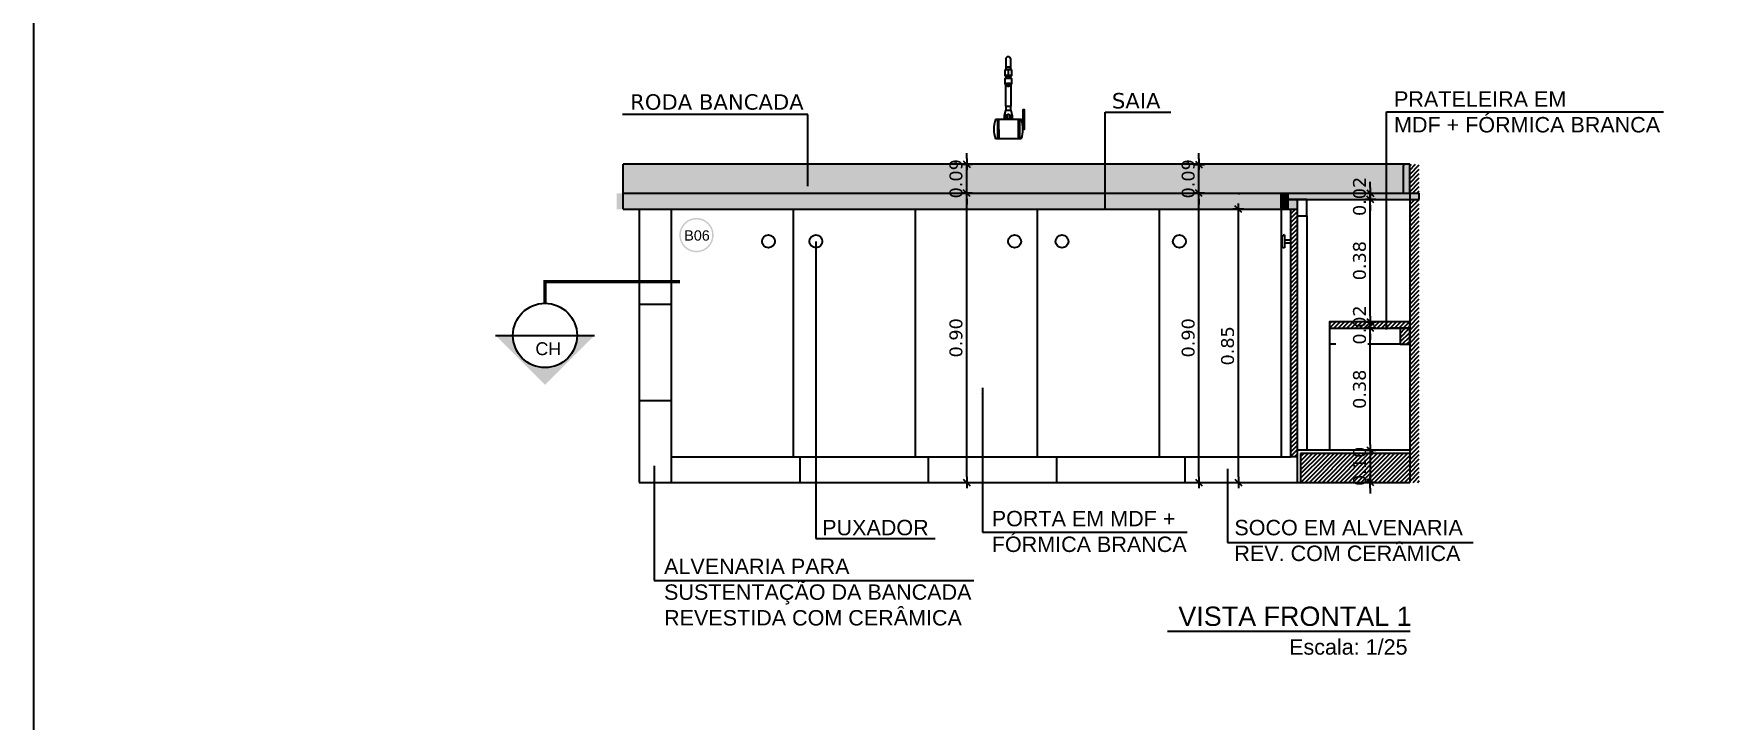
# Model space of a CAD drawing. Extents: x -36 to 357, y 137 to 237.
# Drawn here: x 5.25 to 10.5, y 147.25 to 149.38 of the extents above; entities that cross this region are included whole.
import ezdxf

# ---------------------------------------------------------------- set-up
doc = ezdxf.new("R2010")
doc.units = 0
doc.header["$LTSCALE"] = 0.01
doc.linetypes.add('DASHDOT', pattern=[25.4, 12.7, -6.35, 0, -6.35])
doc.linetypes.add('TRAÇO-2PTOS_P', pattern=[0.625, 0.25, -0.125, 0, -0.125, 0, -0.125])
doc.layers.get('0').update_dxf_attribs({"linetype": 'CONTINUOUS'})
doc.layers.get('DEFPOINTS').update_dxf_attribs({"linetype": 'CONTINUOUS'})
for name, color, linetype in [('01', 1, 'CONTINUOUS'), ('A-AREAS', 2, 'CONTINUOUS'), ('A-COTAS', 1, 'CONTINUOUS'), ('A-HACHURAPARED', 254, 'CONTINUOUS'), ('A-PISOS-IDEN', 9, 'CONTINUOUS'), ('A-SOLEIRA', 1, 'CONTINUOUS'), ('AR-CORTE', 1, 'CONTINUOUS'), ('ARQ-CTA-1_025', 1, 'CONTINUOUS'), ('ARQ-HTC', 9, 'CONTINUOUS'), ('ARQ-SMB-1_025', 1, 'CONTINUOUS'), ('ARQ-SMB-1_100', 1, 'CONTINUOUS'), ('ARQ-TXT-1_025', 2, 'CONTINUOUS'), ('ARQ_CORTE1', 3, 'CONTINUOUS')]:
    doc.layers.add(name, color=color, linetype=linetype)
doc.styles.add('A16-E50', font='arial.ttf', dxfattribs={"height": 0.08})
doc.styles.add('ESC-50-A20', font='arial.ttf', dxfattribs={"height": 0.1})
doc.styles.add('FNDE Texto Cota 0025', font='verdana.ttf', dxfattribs={"height": 0.04})
doc.dimstyles.new('FNDE 1-0025', dxfattribs={"dimscale": 5, "dimtxt": 0.04, "dimasz": 0.0035, "dimexe": 0.15, "dimexo": 0.15, "dimgap": 0.0025, "dimtad": 1, "dimzin": 1, "dimdsep": 46, "dimtxsty": 'FNDE Texto Cota 0025', "dimblk": 'tic', "dimcen": 0.015, "dimdle": 0.15, "dimse1": 1, "dimse2": 1, "dimclrd": 251, "dimclre": 251, "dimclrt": 256, "dimaunit": 1, "dimadec": 3, "dimazin": 0, "dimtfac": 1, "dimtix": 1, "dimtmove": 2, "dimatfit": 3, "dimfxl": 0.15, "dimtvp": 1, "dimtolj": 1, "dimtzin": 0, "dimarcsym": 0})
pattern_1 = [(217.5, (53.294204, -15.73474), (0.001600031, -0.048941324), [0, -0.038608, 0, -0.04318, 0, -0.041275]), (187.5, (53.294204, -15.73474), (-0.044952328, -0.07168251), [0, -0.020828, 0, -0.034798, 0, -0.013335]), (147.5, (53.325446, -15.73474), (-0.079099237, -0.000143718), [0, -0.0127, 0, -0.04572, 0, -0.05969]), (137.5, (53.325446, -15.73474), (-0.076355645, -0.022292932), [0, -0.00635, 0, -0.029972, 0, -0.03429])]
pattern_2 = [(45, (0.710278, -4.665045), (-0.0067351921, 0.0067351921), [])]

# ---------------------------------------------------------------- blocks, each defined once
blk = doc.blocks.new('tic')
at = {"color": 251}
for p, q in [((-1, 0), (1, 0)), ((0, -1), (0, 1))]:
    blk.add_line(p, q, dxfattribs=at)
blk.add_line((-0.6, -0.6), (0.6, 0.6))
blk = doc.blocks.new('*D16')
at = {"layer": 'ARQ-CTA-1_025', "color": 251, "lineweight": -2}
blk.add_line((9.4156, 148.1013), (9.4156, 148.4464), dxfattribs=at)
at = {"layer": 'DEFPOINTS', "color": 0}
for p in [(9.4156, 148.4639), (9.5383, 148.4639), (9.5383, 148.0838)]:
    blk.add_point(p, dxfattribs=at)
at = {"layer": 'ARQ-CTA-1_025', "color": 251, "lineweight": -2, "xscale": 0.0175, "yscale": 0.0175, "zscale": 0.0175}
for p, rotation in [((9.4156, 148.4639), 90), ((9.4156, 148.0838), 270)]:
    blk.add_blockref('tic', p, dxfattribs=dict(at, rotation=rotation))
at = {"layer": 'ARQ-CTA-1_025', "insert": (9.3822, 148.2738), "char_height": 0.04, "attachment_point": 5, "rotation": 90, "style": 'FNDE Texto Cota 0025'}
blk.add_mtext('\\A1;0.38', dxfattribs=at)
blk = doc.blocks.new('*D17')
at = {"layer": 'ARQ-CTA-1_025', "color": 251, "lineweight": -2}
for p, q in [((9.4156, 148.5014), (9.4156, 148.5189)), ((9.4156, 148.4639), (9.4156, 148.4839)), ((9.4156, 148.4464), (9.4156, 148.4289))]:
    blk.add_line(p, q, dxfattribs=at)
at = {"layer": 'DEFPOINTS', "color": 0}
for p in [(9.4156, 148.4839), (9.5383, 148.4839), (9.5383, 148.4639)]:
    blk.add_point(p, dxfattribs=at)
at = {"layer": 'ARQ-CTA-1_025', "color": 251, "lineweight": -2, "xscale": 0.0175, "yscale": 0.0175, "zscale": 0.0175}
for p, rotation in [((9.4156, 148.4839), 270), ((9.4156, 148.4639), 90)]:
    blk.add_blockref('tic', p, dxfattribs=dict(at, rotation=rotation))
at = {"layer": 'ARQ-CTA-1_025', "insert": (9.3822, 148.4739), "char_height": 0.04, "attachment_point": 5, "rotation": 90, "style": 'FNDE Texto Cota 0025'}
blk.add_mtext('\\A1;0.02', dxfattribs=at)
blk = doc.blocks.new('*D18')
at = {"layer": 'ARQ-CTA-1_025', "color": 251, "lineweight": -2}
blk.add_line((9.4156, 148.5014), (9.4156, 148.8466), dxfattribs=at)
at = {"layer": 'DEFPOINTS', "color": 0}
for p in [(9.4156, 148.8641), (9.5383, 148.8641), (9.5383, 148.4839)]:
    blk.add_point(p, dxfattribs=at)
at = {"layer": 'ARQ-CTA-1_025', "color": 251, "lineweight": -2, "xscale": 0.0175, "yscale": 0.0175, "zscale": 0.0175}
for p, rotation in [((9.4156, 148.8641), 90), ((9.4156, 148.4839), 270)]:
    blk.add_blockref('tic', p, dxfattribs=dict(at, rotation=rotation))
at = {"layer": 'ARQ-CTA-1_025', "insert": (9.3822, 148.674), "char_height": 0.04, "attachment_point": 5, "rotation": 90, "style": 'FNDE Texto Cota 0025'}
blk.add_mtext('\\A1;0.38', dxfattribs=at)
blk = doc.blocks.new('*D19')
at = {"layer": 'ARQ-CTA-1_025', "color": 251, "lineweight": -2}
for p, q in [((9.4156, 148.9016), (9.4156, 148.9191)), ((9.4156, 148.8641), (9.4156, 148.8841)), ((9.4156, 148.8466), (9.4156, 148.8291))]:
    blk.add_line(p, q, dxfattribs=at)
at = {"layer": 'DEFPOINTS', "color": 0}
for p in [(9.4156, 148.8841), (9.5383, 148.8841), (9.5383, 148.8641)]:
    blk.add_point(p, dxfattribs=at)
at = {"layer": 'ARQ-CTA-1_025', "color": 251, "lineweight": -2, "xscale": 0.0175, "yscale": 0.0175, "zscale": 0.0175}
for p, rotation in [((9.4156, 148.8841), 270), ((9.4156, 148.8641), 90)]:
    blk.add_blockref('tic', p, dxfattribs=dict(at, rotation=rotation))
at = {"layer": 'ARQ-CTA-1_025', "insert": (9.3822, 148.8741), "char_height": 0.04, "attachment_point": 5, "rotation": 90, "style": 'FNDE Texto Cota 0025'}
blk.add_mtext('\\A1;0.02', dxfattribs=at)
blk = doc.blocks.new('*D20')
at = {"layer": 'ARQ-CTA-1_025', "color": 251, "lineweight": -2}
for p, q in [((9.4156, 148.1013), (9.4156, 148.1188)), ((9.4156, 148.0838), (9.4156, 147.9838)), ((9.4156, 147.9663), (9.4156, 147.9488))]:
    blk.add_line(p, q, dxfattribs=at)
at = {"layer": 'DEFPOINTS', "color": 0}
for p in [(9.5383, 148.0838), (9.4156, 147.9838), (9.5383, 147.9838)]:
    blk.add_point(p, dxfattribs=at)
at = {"layer": 'ARQ-CTA-1_025', "color": 251, "lineweight": -2, "xscale": 0.0175, "yscale": 0.0175, "zscale": 0.0175}
for p, rotation in [((9.4156, 148.0838), 270), ((9.4156, 147.9838), 90)]:
    blk.add_blockref('tic', p, dxfattribs=dict(at, rotation=rotation))
at = {"layer": 'ARQ-CTA-1_025', "insert": (9.3823, 148.0338), "char_height": 0.04, "attachment_point": 5, "rotation": 90, "style": 'FNDE Texto Cota 0025'}
blk.add_mtext('\\A1;0.10', dxfattribs=at)
blk = doc.blocks.new('FNDE-Ind Corte-1_025')
blk.add_hatch(color=251).paths.add_polyline_path([(242.4601, -6.2526), (242.5139, -6.2526, -1), (242.7139, -6.2526), (242.7678, -6.2526), (242.6139, -6.0987)])
at = {"color": 251, "linetype": 'Continuous'}
blk.add_line((242.7678, -6.2526), (242.4601, -6.2526), dxfattribs=at)
blk.add_circle((242.6139, -6.2526), 0.1, dxfattribs=at)
blk = doc.blocks.new('*D266')
at = {"layer": 'ARQ-CTA-1_025', "color": 251, "lineweight": -2}
for p, q in [((8.8818, 148.9913), (8.8818, 149.0088)), ((8.8818, 148.8838), (8.8818, 148.9738)), ((8.8818, 148.8663), (8.8818, 148.8488))]:
    blk.add_line(p, q, dxfattribs=at)
at = {"layer": 'DEFPOINTS', "color": 0}
for p in [(8.8818, 148.9738), (9.2938, 148.9738), (9.2938, 148.8838)]:
    blk.add_point(p, dxfattribs=at)
at = {"layer": 'ARQ-CTA-1_025', "color": 251, "lineweight": -2, "xscale": 0.0175, "yscale": 0.0175, "zscale": 0.0175}
for p, rotation in [((8.8818, 148.9738), 270), ((8.8818, 148.8838), 90)]:
    blk.add_blockref('tic', p, dxfattribs=dict(at, rotation=rotation))
at = {"layer": 'ARQ-CTA-1_025', "insert": (8.8485, 148.9288), "char_height": 0.04, "attachment_point": 5, "rotation": 90, "style": 'FNDE Texto Cota 0025'}
blk.add_mtext('\\A1;0.09', dxfattribs=at)
blk = doc.blocks.new('*D267')
at = {"layer": 'ARQ-CTA-1_025', "color": 251, "lineweight": -2}
blk.add_line((9.0046, 148.0013), (9.0046, 148.8166), dxfattribs=at)
at = {"layer": 'DEFPOINTS', "color": 0}
for p in [(9.0046, 148.8341), (9.3463, 148.8341), (9.3908, 147.9838)]:
    blk.add_point(p, dxfattribs=at)
at = {"layer": 'ARQ-CTA-1_025', "color": 251, "lineweight": -2, "xscale": 0.0175, "yscale": 0.0175, "zscale": 0.0175}
for p, rotation in [((9.0046, 148.8341), 90), ((9.0046, 147.9838), 270)]:
    blk.add_blockref('tic', p, dxfattribs=dict(at, rotation=rotation))
at = {"layer": 'ARQ-CTA-1_025', "insert": (8.9712, 148.4089), "char_height": 0.04, "attachment_point": 5, "rotation": 90, "style": 'FNDE Texto Cota 0025'}
blk.add_mtext('\\A1;0.85', dxfattribs=at)
blk = doc.blocks.new('*D268')
at = {"layer": 'ARQ-CTA-1_025', "color": 251, "lineweight": -2}
blk.add_line((8.8818, 148.0013), (8.8818, 148.8663), dxfattribs=at)
at = {"layer": 'DEFPOINTS', "color": 0}
for p in [(8.8818, 148.8838), (9.0049, 148.8838), (9.0046, 147.9838)]:
    blk.add_point(p, dxfattribs=at)
at = {"layer": 'ARQ-CTA-1_025', "color": 251, "lineweight": -2, "xscale": 0.0175, "yscale": 0.0175, "zscale": 0.0175}
for p, rotation in [((8.8818, 148.8838), 90), ((8.8818, 147.9838), 270)]:
    blk.add_blockref('tic', p, dxfattribs=dict(at, rotation=rotation))
at = {"layer": 'ARQ-CTA-1_025', "insert": (8.8485, 148.4338), "char_height": 0.04, "attachment_point": 5, "rotation": 90, "style": 'FNDE Texto Cota 0025'}
blk.add_mtext('\\A1;0.90', dxfattribs=at)
blk = doc.blocks.new('*D271')
at = {"layer": 'ARQ-CTA-1_025', "color": 251, "lineweight": -2}
blk.add_line((8.1585, 148.0013), (8.1585, 148.8663), dxfattribs=at)
at = {"layer": 'DEFPOINTS', "color": 0}
for p in [(8.1585, 148.8838), (8.3019, 148.8838), (8.3015, 147.9838)]:
    blk.add_point(p, dxfattribs=at)
at = {"layer": 'ARQ-CTA-1_025', "color": 251, "lineweight": -2, "xscale": 0.0175, "yscale": 0.0175, "zscale": 0.0175}
for p, rotation in [((8.1585, 148.8838), 90), ((8.1585, 147.9838), 270)]:
    blk.add_blockref('tic', p, dxfattribs=dict(at, rotation=rotation))
at = {"layer": 'ARQ-CTA-1_025', "insert": (8.1252, 148.4338), "char_height": 0.04, "attachment_point": 5, "rotation": 90, "style": 'FNDE Texto Cota 0025'}
blk.add_mtext('\\A1;0.90', dxfattribs=at)
blk = doc.blocks.new('*D272')
at = {"layer": 'ARQ-CTA-1_025', "color": 251, "lineweight": -2}
for p, q in [((8.1585, 148.9916), (8.1585, 149.0091)), ((8.1585, 148.8838), (8.1585, 148.9741)), ((8.1585, 148.8663), (8.1585, 148.8488))]:
    blk.add_line(p, q, dxfattribs=at)
at = {"layer": 'DEFPOINTS', "color": 0}
for p in [(8.1585, 148.9741), (8.3015, 148.9741), (8.3019, 148.8838)]:
    blk.add_point(p, dxfattribs=at)
at = {"layer": 'ARQ-CTA-1_025', "color": 251, "lineweight": -2, "xscale": 0.0175, "yscale": 0.0175, "zscale": 0.0175}
for p, rotation in [((8.1585, 148.9741), 270), ((8.1585, 148.8838), 90)]:
    blk.add_blockref('tic', p, dxfattribs=dict(at, rotation=rotation))
at = {"layer": 'ARQ-CTA-1_025', "insert": (8.1252, 148.9289), "char_height": 0.04, "attachment_point": 5, "rotation": 90, "style": 'FNDE Texto Cota 0025'}
blk.add_mtext('\\A1;0.09', dxfattribs=at)

msp = doc.modelspace()

# ---------------------------------------------------------------- hatches: boundary and pattern name
at = {"ltscale": 10}
h = msp.add_hatch(dxfattribs=at)
h.set_pattern_fill('AR-SAND', color=252, scale=0.025, style=0)
h.set_pattern_definition([(37.5, (-4527.092, 182.615492), (-0.00157483395, 0.04817059423), [0, -0.038, 0, -0.0425, 0, -0.040625]), (7.5, (-4527.092, 182.61549), (0.0442444176, 0.0705536516), [0, -0.0205, 0, -0.03425, 0, -0.013125]), (327.5, (-4527.12275, 182.615492), (0.07785354654, 0.00014147634), [0, -0.0125, 0, -0.045, 0, -0.05875]), (317.5, (-4527.12275, 182.61549), (0.0751531651, 0.0219418891), [0, -0.00625, 0, -0.0295, 0, -0.03375])])
h.paths.add_polyline_path([(8.9585, 148.8841), (9.5183, 148.8841), (9.5183, 148.8741), (8.9585, 148.8741)])
at = {"layer": '01'}
h = msp.add_hatch(dxfattribs=at)
h.set_pattern_fill('ANSI31', color=251, scale=0.003)
h.set_pattern_definition(pattern_2)
h.paths.add_polyline_path([(9.5683, 148.9741), (9.5383, 148.9741), (9.5383, 148.8841), (9.5683, 148.8841)])
h = msp.add_hatch(dxfattribs=at)
h.set_pattern_fill('ANSI31', color=251, scale=0.003)
h.set_pattern_definition([(45, (29.921782, -27.511444), (-0.0067351921, 0.0067351921), [])])
h.paths.add_polyline_path([(9.1678, 148.8341), (9.1878, 148.8341), (9.1878, 148.0638), (9.1678, 148.0638)])
h = msp.add_hatch(dxfattribs=at)
h.set_pattern_fill('ANSI31', color=251, scale=0.003)
h.set_pattern_definition(pattern_2)
h.paths.add_polyline_path([(9.5683, 148.8641), (9.5383, 148.8641), (9.5383, 147.9838), (9.5683, 147.9838)])
h = msp.add_hatch(dxfattribs=at)
h.set_pattern_fill('ANSI31', color=251, scale=0.003)
h.set_pattern_definition([(45, (673.903718, -141.513236), (-0.00673519209, 0.00673519209), [])])
h.paths.add_polyline_path([(9.2883, 148.4839), (9.5383, 148.4839), (9.5383, 148.4639), (9.2883, 148.4639)])
h = msp.add_hatch(dxfattribs=at)
h.set_pattern_fill('ANSI31', color=251, scale=0.003)
h.set_pattern_definition([(45, (38.83651, 3.482718), (-0.0067351921, 0.0067351921), [])])
h.paths.add_polyline_path([(9.5083, 148.4639), (9.5383, 148.4639), (9.5383, 148.4139), (9.5083, 148.4139)])
h = msp.add_hatch(dxfattribs=at)
h.set_pattern_fill('ANSI31', color=251, scale=0.003)
h.set_pattern_definition(pattern_2)
h.paths.add_polyline_path([(9.5383, 147.9838), (9.5383, 148.0738), (9.1983, 148.0738), (9.1983, 147.9838)])
at = {"layer": 'A-HACHURAPARED'}
h = msp.add_hatch(dxfattribs=at)
h.set_pattern_fill('AR-SAND', color=252, scale=0.001, angle=180)
h.set_pattern_definition(pattern_1)
h.paths.add_polyline_path([(9.1383, 148.8791, -0.306748), (9.1415, 148.8838), (7.0683, 148.8838), (7.0683, 148.8341), (9.1433, 148.8341, -0.414214), (9.1383, 148.8391)])
h.paths.add_polyline_path([(9.0132, 148.8307), (9.0132, 148.8857), (8.9263, 148.8857), (8.9263, 148.8307)], flags=9)
h.paths.add_polyline_path([(9.0128, 148.9016), (9.0128, 148.9565), (8.9259, 148.9565), (8.9259, 148.9016)], flags=24)
h.paths.add_polyline_path([(9.4242, 148.8462), (9.4242, 148.9012), (9.3373, 148.9012), (9.3373, 148.8462)], flags=25)
h.paths.add_polyline_path([(7.0883, 148.9741), (7.0883, 148.8341), (9.1878, 148.8341), (9.1878, 148.8641), (9.5383, 148.8641), (9.5383, 148.9741)])
h = msp.add_hatch(dxfattribs=at)
h.set_pattern_fill('AR-SAND', color=252, scale=0.001, angle=180)
h.set_pattern_definition(pattern_1)
h.paths.add_polyline_path([(9.1383, 148.8791, -0.306748), (9.1415, 148.8838), (7.0683, 148.8838), (7.0683, 148.8341), (9.1433, 148.8341, -0.414214), (9.1383, 148.8391)])
at = {"layer": 'ARQ-HTC'}
for points in [[(9.5183, 148.9691, -0.414214), (9.5233, 148.9741), (9.5383, 148.9741), (9.5383, 148.8841), (9.5183, 148.8841)], [(9.1365, 148.8641, 0.036396), (9.1405, 148.8841), (9.5683, 148.8841), (9.5683, 148.8641)], [(9.1383, 148.8791, -0.414214), (9.1433, 148.8841), (9.1533, 148.8841), (9.1583, 148.8841), (9.1583, 148.8341), (9.1433, 148.8341, -0.414214), (9.1383, 148.8391)], [(9.1583, 148.8841), (9.2915, 148.8841, -0.011963), (9.2916, 148.8774, -0.023713), (9.291, 148.8641), (9.1583, 148.8641)]]:
    msp.add_hatch(color=256, dxfattribs=at).paths.add_polyline_path(points)
at = {"layer": 'ARQ-SMB-1_100'}
h = msp.add_hatch(color=252, dxfattribs=at)
edge = h.paths.add_edge_path()
edge.add_arc((7.3168, 148.7536), 0.0536, 0, 360)
edge = h.paths.add_edge_path(flags=17)
edge.add_arc((7.3168, 148.7536), 0.0489, 0, 360)

# ---------------------------------------------------------------- linework, layer by layer
at = {"color": 1}
for p, q in [((8.3287, 149.1131), (8.248, 149.1131)), ((8.254, 149.1131), (8.2541, 149.0531)), ((8.258, 149.1131), (8.2581, 149.0531)), ((8.3187, 149.1131), (8.3186, 149.0531)), ((8.3227, 149.1131), (8.3226, 149.0531)), ((8.3286, 149.0531), (8.2481, 149.0531))]:
    msp.add_line(p, q, dxfattribs=at)
at = {"color": 2}
msp.add_line((7.0883, 148.8341), (7.0883, 148.8838), dxfattribs=at)
msp.add_lwpolyline([(5.2524, 153.781), (13.6504, 153.781), (13.6504, 143.7971), (5.2524, 143.7971)], close=True)
at = {"color": 1}
msp.add_lwpolyline([(8.3336, 149.0832), (8.3386, 149.0832), (8.3386, 149.1432), (8.3336, 149.1432)], close=True, dxfattribs=at)
for centre, start, end in [((8.3355, 149.0832), 161.144, 198.9933), ((8.2411, 149.0832), 341.0067, 18.856)]:
    msp.add_arc(centre, 0.0925, start, end, dxfattribs=at)
at = {"layer": '01', "ltscale": 10}
for p, q in [((8.2803, 149.3011), (8.2803, 149.2764)), ((8.296, 149.2764), (8.296, 149.3011)), ((8.2776, 149.2676), (8.2776, 149.2504)), ((8.2803, 149.2764), (8.2803, 149.2694)), ((8.2803, 149.249), (8.2803, 149.2435)), ((8.284, 149.2476), (8.284, 149.2463)), ((8.2881, 149.2685), (8.2881, 149.2513)), ((8.2881, 149.2503), (8.2881, 149.2513)), ((8.2881, 149.2479), (8.2881, 149.25)), ((8.2923, 149.2463), (8.2923, 149.2476)), ((8.296, 149.2694), (8.296, 149.2764)), ((8.296, 149.2435), (8.296, 149.249)), ((8.2986, 149.2504), (8.2986, 149.2676)), ((8.2776, 149.2411), (8.2776, 149.2244)), ((8.2789, 149.2422), (8.2782, 149.2416)), ((8.2782, 149.2415), (8.2782, 149.2414)), ((8.284, 149.2464), (8.2789, 149.2425)), ((8.2789, 149.2424), (8.2789, 149.2422)), ((8.2803, 149.223), (8.2803, 149.2229)), ((8.2803, 149.1548), (8.2803, 149.2229)), ((8.2881, 149.2432), (8.2881, 149.2467)), ((8.2881, 149.2432), (8.2881, 149.243)), ((8.2881, 149.2423), (8.2881, 149.243)), ((8.2881, 149.2423), (8.2881, 149.242)), ((8.2881, 149.2243), (8.2881, 149.2253)), ((8.2973, 149.2425), (8.2922, 149.2464)), ((8.296, 149.2229), (8.296, 149.223)), ((8.296, 149.2229), (8.296, 149.1548)), ((8.2974, 149.2422), (8.2974, 149.2424)), ((8.298, 149.2416), (8.2974, 149.2422)), ((8.2981, 149.2414), (8.2981, 149.2415)), ((8.2986, 149.2244), (8.2986, 149.2411)), ((8.2803, 149.1548), (8.296, 149.1548)), ((8.2803, 149.1548), (8.2803, 149.141)), ((8.296, 149.141), (8.296, 149.1548)), ((8.2796, 149.141), (8.2753, 149.1261)), ((8.2753, 149.1261), (8.2753, 149.1144)), ((8.2761, 149.1144), (8.2753, 149.1144)), ((8.2761, 149.1276), (8.2761, 149.1144)), ((8.2799, 149.1144), (8.2761, 149.1144)), ((8.2772, 149.1144), (8.2772, 149.1135)), ((8.2993, 149.1135), (8.2772, 149.1135)), ((8.2779, 149.1135), (8.278, 149.1131)), ((8.2987, 149.1131), (8.278, 149.1131)), ((8.2967, 149.141), (8.2796, 149.141)), ((8.2799, 149.1275), (8.2799, 149.1144)), ((8.2846, 149.1144), (8.2799, 149.1144)), ((8.2846, 149.1273), (8.2846, 149.1144)), ((8.2921, 149.1144), (8.2846, 149.1144)), ((8.2921, 149.1271), (8.2921, 149.1144)), ((8.2968, 149.1144), (8.2921, 149.1144)), ((8.3012, 149.1253), (8.2967, 149.141)), ((8.2968, 149.1269), (8.2968, 149.1144)), ((8.3005, 149.1144), (8.2968, 149.1144)), ((8.2987, 149.1131), (8.2986, 149.1135)), ((8.2993, 149.1135), (8.2993, 149.1144)), ((8.3005, 149.1144), (8.3005, 149.1268)), ((8.3012, 149.1144), (8.3005, 149.1144)), ((8.3012, 149.1253), (8.3012, 149.1253)), ((8.3012, 149.1144), (8.3012, 149.1253)), ((7.0883, 148.8838), (7.0883, 148.9741)), ((9.5233, 148.9741), (7.0883, 148.9741))]:
    msp.add_line(p, q, dxfattribs=at)
at = {"layer": '01'}
for p, q in [((9.5383, 148.8941), (9.5383, 148.0738)), ((9.1583, 148.8341), (9.1678, 148.8341)), ((9.5383, 148.8641), (9.5383, 147.9838))]:
    msp.add_line(p, q, dxfattribs=at)
at = {"layer": '01', "color": 251}
for p, q in [((7.1383, 148.5388, -0.0402), (7.2383, 148.5388, -0.0402)), ((7.1383, 148.2388, -0.0402), (7.2383, 148.2388, -0.0402)), ((7.2383, 148.0638), (7.2383, 147.9838)), ((7.6383, 148.0638), (7.6383, 147.9838)), ((8.0383, 148.0638), (8.0383, 147.9838)), ((8.4383, 148.0638), (8.4383, 147.9838)), ((8.8383, 148.0638), (8.8383, 147.9838))]:
    msp.add_line(p, q, dxfattribs=at)
at = {"layer": '01', "linetype": 'TRAÇO-2PTOS_P', "ltscale": 10}
for p in [(9.2883, 148.4639), (9.5083, 148.4139)]:
    msp.add_line(p, (9.2883, 148.4139), dxfattribs=at)
at = {"layer": '01'}
msp.add_lwpolyline([(9.1878, 148.8641), (9.1878, 148.8141), (9.2178, 148.8141), (9.2178, 148.8641), (9.1583, 148.8641)], dxfattribs=at)
at = {"layer": '01', "ltscale": 10}
for points in [[(8.2881, 149.2685, 0), (8.2863, 149.2685, 0), (8.2845, 149.2685, 0), (8.2829, 149.2684, 0), (8.2814, 149.2683, 0), (8.2801, 149.2682, 0), (8.279, 149.2681, 0), (8.2783, 149.2679, 0), (8.2778, 149.2678, 0), (8.2776, 149.2676, 0)], [(8.2776, 149.2504, 0), (8.2777, 149.2505, 0), (8.2778, 149.2505, 0), (8.278, 149.2506, 0), (8.2782, 149.2507, 0), (8.2785, 149.2507, 0), (8.2789, 149.2508, 0), (8.2793, 149.2509, 0), (8.2797, 149.2509, 0), (8.2802, 149.251, 0), (8.2807, 149.251, 0), (8.2813, 149.2511, 0), (8.2818, 149.2511, 0), (8.2824, 149.2511, 0), (8.283, 149.2512, 0), (8.2835, 149.2512, 0), (8.2841, 149.2512, 0), (8.2846, 149.2512, 0), (8.2852, 149.2512, 0), (8.2858, 149.2513, 0), (8.2864, 149.2513, 0), (8.287, 149.2513, 0), (8.2876, 149.2513, 0), (8.2881, 149.2513, 0)], [(8.2776, 149.2504, 0), (8.2776, 149.2503, 0), (8.2777, 149.2501, 0), (8.2777, 149.25, 0), (8.2778, 149.2499, 0), (8.2778, 149.2498, 0), (8.2779, 149.2497, 0), (8.2781, 149.2495, 0), (8.2783, 149.2494, 0), (8.2784, 149.2494, 0), (8.2786, 149.2493, 0), (8.2788, 149.2492, 0), (8.2791, 149.2492, 0), (8.2794, 149.2491, 0), (8.2799, 149.2491, 0), (8.2803, 149.249, 0), (8.2808, 149.2489, 0), (8.2813, 149.2489, 0), (8.2813, 149.2489, 0)], [(8.2881, 149.2503, 0), (8.2876, 149.2503, 0), (8.2871, 149.2503, 0), (8.2866, 149.2503, 0), (8.286, 149.2503, 0), (8.2854, 149.2503, 0), (8.2849, 149.2503, 0), (8.2844, 149.2502, 0), (8.2839, 149.2502, 0), (8.2834, 149.2502, 0), (8.2829, 149.2502, 0), (8.2824, 149.2501, 0), (8.2819, 149.2501, 0), (8.2814, 149.2501, 0), (8.2809, 149.25, 0), (8.2805, 149.25, 0), (8.28, 149.2499, 0), (8.2797, 149.2499, 0), (8.2793, 149.2498, 0), (8.2791, 149.2497, 0), (8.2788, 149.2497, 0), (8.2787, 149.2496, 0), (8.2786, 149.2495, 0), (8.2785, 149.2495, 0), (8.2786, 149.2494, 0), (8.2787, 149.2493, 0), (8.2788, 149.2493, 0), (8.2791, 149.2492, 0), (8.2793, 149.2491, 0), (8.2797, 149.2491, 0), (8.28, 149.249, 0), (8.2805, 149.249, 0), (8.2809, 149.2489, 0), (8.2814, 149.2489, 0), (8.2819, 149.2488, 0), (8.2824, 149.2488, 0), (8.2826, 149.2488, 0)], [(8.2803, 149.2694, 0), (8.2803, 149.2694, 0), (8.2803, 149.2692, 0), (8.2802, 149.2691, 0), (8.2802, 149.2689, 0), (8.2801, 149.2688, 0), (8.2801, 149.2687, 0), (8.28, 149.2685, 0), (8.28, 149.2684, 0), (8.2799, 149.2683, 0), (8.2798, 149.2683, 0), (8.2797, 149.2682, 0), (8.2797, 149.2682, 0)], [(8.2803, 149.2764, 0), (8.2804, 149.2766, 0), (8.2807, 149.2767, 0), (8.2813, 149.2768, 0), (8.2821, 149.2769, 0), (8.2831, 149.277, 0), (8.2842, 149.277, 0), (8.2854, 149.2771, 0), (8.2868, 149.2771, 0), (8.2881, 149.2771, 0), (8.2895, 149.2771, 0), (8.2908, 149.2771, 0), (8.2921, 149.277, 0), (8.2932, 149.277, 0), (8.2942, 149.2769, 0), (8.2949, 149.2768, 0), (8.2955, 149.2767, 0), (8.2959, 149.2766, 0), (8.296, 149.2764, 0)], [(8.2803, 149.2694, 0), (8.2803, 149.2694, 0), (8.2803, 149.2695, 0), (8.2804, 149.2696, 0), (8.2806, 149.2696, 0), (8.2808, 149.2697, 0), (8.2811, 149.2697, 0), (8.2814, 149.2698, 0), (8.2817, 149.2698, 0), (8.2821, 149.2699, 0), (8.2826, 149.2699, 0), (8.2831, 149.2699, 0), (8.2836, 149.27, 0), (8.2842, 149.27, 0), (8.2848, 149.27, 0), (8.2854, 149.2701, 0), (8.286, 149.2701, 0), (8.2866, 149.2701, 0), (8.2873, 149.2701, 0), (8.288, 149.2701, 0), (8.2886, 149.2701, 0), (8.2893, 149.2701, 0), (8.2899, 149.2701, 0), (8.2906, 149.2701, 0), (8.2912, 149.27, 0), (8.2918, 149.27, 0), (8.2924, 149.27, 0), (8.2929, 149.27, 0), (8.2934, 149.2699, 0), (8.2939, 149.2699, 0), (8.2943, 149.2698, 0), (8.2947, 149.2698, 0), (8.295, 149.2697, 0), (8.2953, 149.2697, 0), (8.2956, 149.2696, 0), (8.2958, 149.2696, 0), (8.2959, 149.2695, 0), (8.296, 149.2695, 0), (8.296, 149.2694, 0)], [(8.2821, 149.2494, 0), (8.2822, 149.2495, 0), (8.2824, 149.2496, 0), (8.2828, 149.2497, 0), (8.2833, 149.2498, 0), (8.284, 149.2498, 0), (8.2848, 149.2499, 0), (8.2858, 149.2499, 0), (8.2867, 149.25, 0), (8.2878, 149.25, 0), (8.2881, 149.25, 0)], [(8.2881, 149.2479, 0), (8.2874, 149.2479, 0), (8.2867, 149.2479, 0), (8.2861, 149.2479, 0), (8.2855, 149.2478, 0), (8.285, 149.2478, 0), (8.2845, 149.2478, 0), (8.2842, 149.2477, 0), (8.2841, 149.2476, 0), (8.284, 149.2476, 0)], [(8.2986, 149.2676, 0), (8.2985, 149.2678, 0), (8.298, 149.2679, 0), (8.2972, 149.2681, 0), (8.2962, 149.2682, 0), (8.2949, 149.2683, 0), (8.2934, 149.2684, 0), (8.2917, 149.2685, 0), (8.2899, 149.2685, 0), (8.2881, 149.2685, 0)], [(8.2881, 149.2513, 0), (8.2887, 149.2513, 0), (8.2892, 149.2513, 0), (8.2898, 149.2513, 0), (8.2904, 149.2513, 0), (8.2911, 149.2512, 0), (8.2916, 149.2512, 0), (8.2922, 149.2512, 0), (8.2927, 149.2512, 0), (8.2933, 149.2512, 0), (8.2939, 149.2511, 0), (8.2944, 149.2511, 0), (8.295, 149.2511, 0), (8.2955, 149.251, 0), (8.296, 149.251, 0), (8.2965, 149.2509, 0), (8.297, 149.2509, 0), (8.2974, 149.2508, 0), (8.2977, 149.2507, 0), (8.2981, 149.2507, 0), (8.2983, 149.2506, 0), (8.2985, 149.2505, 0), (8.2986, 149.2505, 0), (8.2986, 149.2504, 0)], [(8.2936, 149.2488, 0), (8.2939, 149.2488, 0), (8.2944, 149.2488, 0), (8.2949, 149.2489, 0), (8.2953, 149.2489, 0), (8.2958, 149.249, 0), (8.2962, 149.249, 0), (8.2966, 149.2491, 0), (8.2969, 149.2491, 0), (8.2972, 149.2492, 0), (8.2974, 149.2493, 0), (8.2976, 149.2493, 0), (8.2977, 149.2494, 0), (8.2977, 149.2495, 0), (8.2977, 149.2495, 0), (8.2976, 149.2496, 0), (8.2974, 149.2497, 0), (8.2972, 149.2497, 0), (8.2969, 149.2498, 0), (8.2966, 149.2499, 0), (8.2962, 149.2499, 0), (8.2958, 149.25, 0), (8.2953, 149.25, 0), (8.2949, 149.2501, 0), (8.2944, 149.2501, 0), (8.2939, 149.2501, 0), (8.2934, 149.2502, 0), (8.2929, 149.2502, 0), (8.2923, 149.2502, 0), (8.2918, 149.2502, 0), (8.2913, 149.2503, 0), (8.2908, 149.2503, 0), (8.2901, 149.2503, 0), (8.2894, 149.2503, 0), (8.2888, 149.2503, 0), (8.2881, 149.2503, 0)], [(8.2881, 149.25, 0), (8.2892, 149.25, 0), (8.2902, 149.25, 0), (8.2911, 149.2499, 0), (8.292, 149.2499, 0), (8.2927, 149.2498, 0), (8.2933, 149.2497, 0), (8.2938, 149.2496, 0), (8.294, 149.2496, 0), (8.2941, 149.2495, 0), (8.2941, 149.2494, 0)], [(8.2923, 149.2476, 0), (8.2922, 149.2476, 0), (8.292, 149.2477, 0), (8.2917, 149.2478, 0), (8.2913, 149.2478, 0), (8.2908, 149.2478, 0), (8.2902, 149.2479, 0), (8.2895, 149.2479, 0), (8.2888, 149.2479, 0), (8.2881, 149.2479, 0)], [(8.2949, 149.2489, 0), (8.295, 149.2489, 0), (8.2955, 149.2489, 0), (8.296, 149.249, 0), (8.2964, 149.2491, 0), (8.2968, 149.2491, 0), (8.2972, 149.2492, 0), (8.2974, 149.2492, 0), (8.2977, 149.2493, 0), (8.2978, 149.2494, 0), (8.298, 149.2494, 0), (8.2981, 149.2495, 0), (8.2982, 149.2496, 0), (8.2983, 149.2496, 0), (8.2984, 149.2497, 0), (8.2984, 149.2498, 0), (8.2985, 149.2499, 0), (8.2986, 149.25, 0), (8.2986, 149.2501, 0), (8.2986, 149.2503, 0), (8.2986, 149.2504, 0)], [(8.2965, 149.2682, 0), (8.2965, 149.2682, 0), (8.2964, 149.2683, 0), (8.2963, 149.2684, 0), (8.2963, 149.2685, 0), (8.2962, 149.2686, 0), (8.2961, 149.2688, 0), (8.2961, 149.2689, 0), (8.296, 149.2691, 0), (8.296, 149.2692, 0), (8.296, 149.2694, 0), (8.296, 149.2694, 0)], [(8.2776, 149.2411, 0), (8.2778, 149.2412, 0), (8.2783, 149.2414, 0), (8.279, 149.2415, 0), (8.2801, 149.2417, 0), (8.2814, 149.2418, 0), (8.2829, 149.2419, 0), (8.2845, 149.2419, 0), (8.2863, 149.242, 0), (8.2881, 149.242, 0)], [(8.2881, 149.2253, 0), (8.2873, 149.2253, 0), (8.2865, 149.2253, 0), (8.2857, 149.2252, 0), (8.2849, 149.2252, 0), (8.2841, 149.2252, 0), (8.2834, 149.2252, 0), (8.2826, 149.2251, 0), (8.282, 149.2251, 0), (8.2813, 149.225, 0), (8.2807, 149.225, 0), (8.2802, 149.2249, 0), (8.2796, 149.2249, 0), (8.2792, 149.2248, 0), (8.2788, 149.2248, 0), (8.2784, 149.2247, 0), (8.2782, 149.2246, 0), (8.2779, 149.2246, 0), (8.2778, 149.2245, 0), (8.2777, 149.2244, 0), (8.2776, 149.2244, 0)], [(8.2776, 149.2244, 0), (8.2776, 149.2242, 0), (8.2777, 149.2241, 0), (8.2777, 149.224, 0), (8.2778, 149.2239, 0), (8.2778, 149.2238, 0), (8.2779, 149.2237, 0), (8.2781, 149.2235, 0), (8.2783, 149.2234, 0), (8.2784, 149.2233, 0), (8.2786, 149.2233, 0), (8.2788, 149.2232, 0), (8.2791, 149.2232, 0), (8.2794, 149.2231, 0), (8.2799, 149.223, 0), (8.2803, 149.223, 0), (8.2808, 149.2229, 0), (8.2813, 149.2229, 0), (8.2813, 149.2229, 0)], [(8.2881, 149.2423, 0), (8.2864, 149.2423, 0), (8.2847, 149.2423, 0), (8.2832, 149.2422, 0), (8.2817, 149.2421, 0), (8.2805, 149.242, 0), (8.2795, 149.2419, 0), (8.2788, 149.2418, 0), (8.2783, 149.2416, 0), (8.2782, 149.2416, 0)], [(8.2782, 149.2415, 0), (8.2782, 149.2416, 0)], [(8.2881, 149.2243, 0), (8.2876, 149.2243, 0), (8.2871, 149.2243, 0), (8.2866, 149.2243, 0), (8.286, 149.2243, 0), (8.2854, 149.2242, 0), (8.2849, 149.2242, 0), (8.2844, 149.2242, 0), (8.2839, 149.2242, 0), (8.2834, 149.2242, 0), (8.2829, 149.2241, 0), (8.2824, 149.2241, 0), (8.2819, 149.2241, 0), (8.2814, 149.224, 0), (8.2809, 149.224, 0), (8.2805, 149.224, 0), (8.28, 149.2239, 0), (8.2797, 149.2238, 0), (8.2793, 149.2238, 0), (8.2791, 149.2237, 0), (8.2788, 149.2237, 0), (8.2787, 149.2236, 0), (8.2786, 149.2235, 0), (8.2785, 149.2235, 0), (8.2786, 149.2234, 0), (8.2787, 149.2233, 0), (8.2788, 149.2233, 0), (8.2791, 149.2232, 0), (8.2793, 149.2231, 0), (8.2797, 149.2231, 0), (8.28, 149.223, 0), (8.2805, 149.223, 0), (8.2809, 149.2229, 0), (8.2814, 149.2229, 0), (8.2819, 149.2228, 0), (8.2824, 149.2228, 0), (8.2829, 149.2228, 0), (8.2834, 149.2227, 0), (8.2839, 149.2227, 0), (8.2844, 149.2227, 0), (8.2849, 149.2227, 0), (8.2854, 149.2227, 0), (8.2861, 149.2226, 0), (8.2869, 149.2226, 0), (8.2875, 149.2226, 0), (8.2881, 149.2226, 0)], [(8.2881, 149.2432, 0), (8.2865, 149.2432, 0), (8.285, 149.2432, 0), (8.2835, 149.2431, 0), (8.2822, 149.243, 0), (8.281, 149.2429, 0), (8.2801, 149.2428, 0), (8.2794, 149.2427, 0), (8.279, 149.2426, 0), (8.2789, 149.2425, 0)], [(8.2789, 149.2422, 0), (8.2792, 149.2424, 0), (8.2797, 149.2425, 0), (8.2805, 149.2426, 0), (8.2816, 149.2427, 0), (8.2828, 149.2428, 0), (8.2842, 149.2429, 0), (8.2857, 149.2429, 0), (8.2873, 149.243, 0), (8.2881, 149.243, 0)], [(8.2789, 149.2425, 0), (8.2789, 149.2424, 0)], [(8.2803, 149.2229, 0), (8.2804, 149.2219, 0), (8.2807, 149.2209, 0), (8.2813, 149.22, 0), (8.2821, 149.2191, 0), (8.2831, 149.2184, 0), (8.2842, 149.2178, 0), (8.2854, 149.2174, 0), (8.2868, 149.2171, 0), (8.2881, 149.217, 0), (8.2895, 149.2171, 0), (8.2908, 149.2174, 0), (8.2921, 149.2178, 0), (8.2932, 149.2184, 0), (8.2942, 149.2191, 0), (8.2949, 149.22, 0), (8.2955, 149.2209, 0), (8.2959, 149.2219, 0), (8.296, 149.2229, 0)], [(8.2813, 149.2229, 0), (8.2818, 149.2228, 0), (8.2824, 149.2228, 0), (8.2829, 149.2228, 0), (8.2835, 149.2227, 0), (8.2839, 149.2227, 0), (8.2844, 149.2227, 0), (8.2849, 149.2227, 0), (8.2855, 149.2227, 0), (8.2861, 149.2227, 0), (8.2868, 149.2226, 0), (8.2874, 149.2226, 0), (8.2881, 149.2226, 0)], [(8.284, 149.2464, 0), (8.2842, 149.2464, 0), (8.2844, 149.2465, 0), (8.2848, 149.2465, 0), (8.2853, 149.2466, 0), (8.2858, 149.2466, 0), (8.2865, 149.2466, 0), (8.2872, 149.2467, 0), (8.2879, 149.2467, 0), (8.2881, 149.2467, 0)], [(8.2881, 149.2467, 0), (8.2888, 149.2467, 0), (8.2895, 149.2466, 0), (8.2902, 149.2466, 0), (8.2908, 149.2466, 0), (8.2913, 149.2465, 0), (8.2917, 149.2465, 0), (8.292, 149.2464, 0), (8.2922, 149.2464, 0), (8.2922, 149.2464, 0)], [(8.2973, 149.2425, 0), (8.297, 149.2427, 0), (8.2964, 149.2428, 0), (8.2956, 149.2429, 0), (8.2945, 149.243, 0), (8.2932, 149.2431, 0), (8.2918, 149.2432, 0), (8.2903, 149.2432, 0), (8.2887, 149.2432, 0), (8.2881, 149.2432, 0)], [(8.2881, 149.243, 0), (8.2897, 149.2429, 0), (8.2913, 149.2429, 0), (8.2928, 149.2428, 0), (8.2941, 149.2428, 0), (8.2952, 149.2427, 0), (8.2962, 149.2426, 0), (8.2968, 149.2424, 0), (8.2973, 149.2423, 0), (8.2974, 149.2422, 0)], [(8.298, 149.2416, 0), (8.2977, 149.2417, 0), (8.2971, 149.2418, 0), (8.2963, 149.242, 0), (8.2952, 149.2421, 0), (8.2938, 149.2422, 0), (8.2923, 149.2423, 0), (8.2907, 149.2423, 0), (8.289, 149.2423, 0), (8.2881, 149.2423, 0)], [(8.2881, 149.242, 0), (8.2899, 149.242, 0), (8.2917, 149.2419, 0), (8.2934, 149.2419, 0), (8.2949, 149.2418, 0), (8.2962, 149.2417, 0), (8.2972, 149.2415, 0), (8.298, 149.2414, 0), (8.2985, 149.2412, 0), (8.2986, 149.2411, 0)], [(8.2986, 149.2244, 0), (8.2986, 149.2244, 0), (8.2985, 149.2245, 0), (8.2983, 149.2246, 0), (8.2981, 149.2246, 0), (8.2978, 149.2247, 0), (8.2975, 149.2248, 0), (8.2971, 149.2248, 0), (8.2966, 149.2249, 0), (8.2961, 149.2249, 0), (8.2955, 149.225, 0), (8.2949, 149.225, 0), (8.2943, 149.2251, 0), (8.2936, 149.2251, 0), (8.2929, 149.2252, 0), (8.2921, 149.2252, 0), (8.2914, 149.2252, 0), (8.2906, 149.2252, 0), (8.2898, 149.2253, 0), (8.289, 149.2253, 0), (8.2881, 149.2253, 0)], [(8.2881, 149.2226, 0), (8.2886, 149.2226, 0), (8.2891, 149.2226, 0), (8.2897, 149.2226, 0), (8.2903, 149.2227, 0), (8.2908, 149.2227, 0), (8.2913, 149.2227, 0), (8.2918, 149.2227, 0), (8.2923, 149.2227, 0), (8.2929, 149.2227, 0), (8.2934, 149.2228, 0), (8.2939, 149.2228, 0), (8.2944, 149.2228, 0), (8.2949, 149.2229, 0), (8.2953, 149.2229, 0), (8.2958, 149.223, 0), (8.2962, 149.223, 0), (8.2966, 149.2231, 0), (8.2969, 149.2231, 0), (8.2972, 149.2232, 0), (8.2974, 149.2233, 0), (8.2976, 149.2233, 0), (8.2977, 149.2234, 0), (8.2977, 149.2235, 0), (8.2977, 149.2235, 0), (8.2976, 149.2236, 0), (8.2974, 149.2237, 0), (8.2972, 149.2237, 0), (8.2969, 149.2238, 0), (8.2966, 149.2238, 0), (8.2962, 149.2239, 0), (8.2958, 149.224, 0), (8.2953, 149.224, 0), (8.2949, 149.224, 0), (8.2944, 149.2241, 0), (8.2939, 149.2241, 0), (8.2934, 149.2241, 0), (8.2929, 149.2242, 0), (8.2923, 149.2242, 0), (8.2918, 149.2242, 0), (8.2913, 149.2242, 0), (8.2908, 149.2242, 0), (8.2901, 149.2243, 0), (8.2894, 149.2243, 0), (8.2888, 149.2243, 0), (8.2881, 149.2243, 0)], [(8.2881, 149.2226, 0), (8.2888, 149.2226, 0), (8.2895, 149.2226, 0), (8.2901, 149.2227, 0), (8.2908, 149.2227, 0), (8.2913, 149.2227, 0), (8.2919, 149.2227, 0), (8.2924, 149.2227, 0), (8.2928, 149.2227, 0), (8.2934, 149.2228, 0), (8.2939, 149.2228, 0), (8.2944, 149.2228, 0), (8.2949, 149.2229, 0)], [(8.2881, 149.2226, 0), (8.2881, 149.2226, 0)], [(8.2949, 149.2229, 0), (8.295, 149.2229, 0), (8.2955, 149.2229, 0), (8.296, 149.223, 0), (8.2964, 149.223, 0), (8.2968, 149.2231, 0), (8.2972, 149.2232, 0), (8.2974, 149.2232, 0), (8.2977, 149.2233, 0), (8.2978, 149.2234, 0), (8.298, 149.2234, 0), (8.2981, 149.2235, 0), (8.2982, 149.2235, 0), (8.2983, 149.2236, 0), (8.2984, 149.2237, 0), (8.2984, 149.2238, 0), (8.2985, 149.2239, 0), (8.2986, 149.224, 0), (8.2986, 149.2241, 0), (8.2986, 149.2242, 0), (8.2986, 149.2244, 0)], [(8.2973, 149.2425, 0), (8.2974, 149.2424, 0)], [(8.298, 149.2416, 0), (8.2981, 149.2415, 0)], [(8.2761, 149.1276, 0), (8.276, 149.1274, 0), (8.2759, 149.1272, 0), (8.2758, 149.127, 0), (8.2757, 149.1268, 0), (8.2756, 149.1266, 0), (8.2755, 149.1265, 0), (8.2755, 149.1264, 0), (8.2754, 149.1264, 0), (8.2754, 149.1263, 0), (8.2754, 149.1262, 0), (8.2754, 149.1262, 0), (8.2753, 149.1262, 0), (8.2753, 149.1261, 0), (8.2753, 149.1261, 0), (8.2753, 149.1261, 0)], [(8.2799, 149.1275, 0), (8.2797, 149.1279, 0), (8.2795, 149.1283, 0), (8.2793, 149.1287, 0), (8.2791, 149.1289, 0), (8.279, 149.129, 0), (8.2788, 149.1292, 0), (8.2786, 149.1293, 0), (8.2785, 149.1295, 0), (8.2783, 149.1295, 0), (8.2782, 149.1296, 0), (8.278, 149.1296, 0), (8.2779, 149.1296, 0), (8.2777, 149.1296, 0), (8.2776, 149.1295, 0), (8.2774, 149.1294, 0), (8.2773, 149.1293, 0), (8.2771, 149.1292, 0), (8.2769, 149.1289, 0), (8.2767, 149.1287, 0), (8.2765, 149.1284, 0), (8.2763, 149.128, 0), (8.2761, 149.1276, 0)], [(8.2846, 149.1273, 0), (8.2843, 149.127, 0), (8.284, 149.1268, 0), (8.2837, 149.1265, 0), (8.2835, 149.1264, 0), (8.2833, 149.1263, 0), (8.283, 149.1262, 0), (8.2828, 149.1261, 0), (8.2826, 149.126, 0), (8.2824, 149.126, 0), (8.2822, 149.1259, 0), (8.282, 149.1259, 0), (8.2819, 149.1259, 0), (8.2817, 149.1259, 0), (8.2815, 149.126, 0), (8.2814, 149.126, 0), (8.2812, 149.1261, 0), (8.281, 149.1262, 0), (8.2808, 149.1263, 0), (8.2806, 149.1265, 0), (8.2805, 149.1266, 0), (8.2803, 149.1269, 0), (8.2801, 149.1272, 0), (8.2799, 149.1275, 0)], [(8.2921, 149.1271, 0), (8.2917, 149.1275, 0), (8.2913, 149.1279, 0), (8.2908, 149.1282, 0), (8.2906, 149.1284, 0), (8.2902, 149.1286, 0), (8.2899, 149.1288, 0), (8.2896, 149.1289, 0), (8.2893, 149.1291, 0), (8.289, 149.1291, 0), (8.2887, 149.1292, 0), (8.2884, 149.1292, 0), (8.2881, 149.1292, 0), (8.2878, 149.1292, 0), (8.2875, 149.1291, 0), (8.2872, 149.129, 0), (8.2869, 149.1289, 0), (8.2865, 149.1288, 0), (8.2861, 149.1286, 0), (8.2858, 149.1283, 0), (8.2854, 149.128, 0), (8.285, 149.1277, 0), (8.2846, 149.1273, 0)], [(8.2968, 149.1269, 0), (8.2966, 149.1266, 0), (8.2965, 149.1263, 0), (8.2963, 149.1261, 0), (8.2961, 149.1259, 0), (8.296, 149.1258, 0), (8.2958, 149.1257, 0), (8.2956, 149.1256, 0), (8.2955, 149.1256, 0), (8.2953, 149.1255, 0), (8.2951, 149.1255, 0), (8.295, 149.1255, 0), (8.2948, 149.1255, 0), (8.2946, 149.1255, 0), (8.2944, 149.1255, 0), (8.2943, 149.1256, 0), (8.2941, 149.1256, 0), (8.2938, 149.1257, 0), (8.2936, 149.1259, 0), (8.2934, 149.126, 0), (8.2931, 149.1261, 0), (8.2928, 149.1264, 0), (8.2925, 149.1267, 0), (8.2921, 149.1271, 0)], [(8.3005, 149.1268, 0), (8.3003, 149.1272, 0), (8.3001, 149.1276, 0), (8.2999, 149.1279, 0), (8.2997, 149.1281, 0), (8.2996, 149.1283, 0), (8.2994, 149.1285, 0), (8.2992, 149.1286, 0), (8.2991, 149.1287, 0), (8.2989, 149.1288, 0), (8.2988, 149.1288, 0), (8.2986, 149.1288, 0), (8.2985, 149.1288, 0), (8.2983, 149.1288, 0), (8.2982, 149.1287, 0), (8.2981, 149.1286, 0), (8.2979, 149.1285, 0), (8.2977, 149.1283, 0), (8.2975, 149.1281, 0), (8.2973, 149.1279, 0), (8.2972, 149.1276, 0), (8.297, 149.1272, 0), (8.2968, 149.1269, 0)], [(8.3012, 149.1253, 0), (8.3012, 149.1253, 0), (8.3012, 149.1253, 0), (8.3012, 149.1253, 0), (8.3012, 149.1253, 0), (8.3011, 149.1254, 0), (8.3011, 149.1254, 0), (8.3011, 149.1255, 0), (8.301, 149.1256, 0), (8.301, 149.1257, 0), (8.3009, 149.1258, 0), (8.3008, 149.126, 0), (8.3008, 149.1262, 0), (8.3007, 149.1264, 0), (8.3006, 149.1266, 0), (8.3005, 149.1268, 0)]]:
    msp.add_polyline3d(points, dxfattribs=at)
for centre, radius, start, end in [((8.2881, 149.3011), 0.00786, 0, 180), ((8.2858, 149.3025), 0.0537, 265.2677, 266.6647), ((8.2882, 149.2535), 0.00724, 213.8014, 234.7883), ((8.2881, 149.2535), 0.00724, 305.2117, 326.1986), ((8.2905, 149.3025), 0.0537, 273.3353, 274.732)]:
    msp.add_arc(centre, radius, start, end, dxfattribs=at)
at = {"layer": 'A-AREAS'}
msp.add_line((9.1678, 148.8341), (9.1878, 148.8341), dxfattribs=at)
for points in [[(9.1878, 148.0638), (9.1678, 148.0638), (9.1678, 148.8341), (9.1878, 148.8341)], [(9.2883, 148.4639), (9.5383, 148.4639), (9.5383, 148.4839), (9.2883, 148.4839)]]:
    msp.add_lwpolyline(points, close=True, dxfattribs=at)
msp.add_lwpolyline([(9.5083, 148.4639), (9.5083, 148.4139), (9.5383, 148.4139), (9.5383, 148.4639), (9.4788, 148.4639)], dxfattribs=at)
at = {"layer": 'A-COTAS', "ltscale": 30}
msp.add_line((7.6183, 148.8341), (7.6183, 148.0638), dxfattribs=at)
at = {"layer": 'A-COTAS', "ltscale": 0.5}
msp.add_line((7.9983, 148.8341), (7.9983, 148.0638), dxfattribs=at)
at = {"layer": 'A-COTAS'}
for p, q in [((8.3783, 148.8341), (8.3783, 148.0638)), ((8.3783, 148.8341), (8.3783, 148.0638)), ((8.7583, 148.8341), (8.7583, 148.0638)), ((9.1383, 148.8341), (9.1383, 148.0638)), ((9.2178, 148.8141), (9.2178, 148.0838)), ((9.1399, 148.7462), (9.1399, 148.722)), ((9.1479, 148.7542), (9.1479, 148.714)), ((9.1479, 148.7391), (9.1678, 148.7391)), ((9.1479, 148.7291), (9.1678, 148.7291)), ((9.2883, 148.4639), (9.2883, 148.0838))]:
    msp.add_line(p, q, dxfattribs=at)
for centre in [(7.5411, 148.7341), (7.5411, 148.7341), (7.6887, 148.7341), (7.6887, 148.7341), (8.3077, 148.7341), (8.3077, 148.7341), (8.4553, 148.7341), (8.8211, 148.7341)]:
    msp.add_circle(centre, 0.0201, dxfattribs=at)
for centre, start, end in [((9.1479, 148.7462), 90, 180), ((9.1479, 148.722), 180, 270)]:
    msp.add_arc(centre, 0.008, start, end, dxfattribs=at)
at = {"layer": 'A-PISOS-IDEN', "color": 1}
for p, q in [((9.5383, 148.0838), (9.1878, 148.0838)), ((9.1878, 148.0638), (9.1878, 147.9838))]:
    msp.add_line(p, q, dxfattribs=at)
at = {"layer": 'A-SOLEIRA'}
msp.add_line((8.7836, 147.5203), (9.5393, 147.5203), dxfattribs=at)
at = {"layer": 'AR-CORTE', "color": 2}
for p, q in [((7.0883, 148.8838), (9.1415, 148.8838)), ((7.0883, 148.8341), (9.1583, 148.8341)), ((7.1383, 148.8341), (7.1383, 147.9838)), ((7.2383, 148.8341), (7.2383, 148.0638)), ((7.2383, 148.0638), (9.1678, 148.0638)), ((9.1878, 148.0838), (9.1878, 147.9838)), ((7.1383, 147.9838), (9.1978, 147.9838))]:
    msp.add_line(p, q, dxfattribs=at)
at = {"layer": 'ARQ-SMB-1_025', "color": 251, "linetype": 'DASHDOT', "ltscale": 0.15}
msp.add_lwpolyline([(6.845, 148.5412, 0.01, 0.01, 0), (6.845, 148.6089, 0.01, 0.01, 0), (7.2653, 148.6089, 0, 0, 0)], format="xyseb", dxfattribs=at)
at = {"layer": 'ARQ_CORTE1'}
for p, q in [((9.5183, 148.9691), (9.5183, 148.8841)), ((9.5383, 148.9741), (9.5233, 148.9741)), ((9.5383, 148.8841), (9.5383, 148.9741)), ((9.5683, 148.8641), (9.5683, 148.8841)), ((9.1978, 148.0738), (9.1978, 147.9838)), ((9.5383, 148.0738), (9.1978, 148.0738)), ((9.1978, 147.9838), (9.5383, 147.9838))]:
    msp.add_line(p, q, dxfattribs=at)
at = {"layer": 'ARQ_CORTE1', "extrusion": (0, 0, -1)}
for p, q in [((9.1533, 148.8841), (9.5683, 148.8841)), ((9.1583, 148.8641), (9.5683, 148.8641))]:
    msp.add_line(p, q, dxfattribs=at)
at = {"layer": 'ARQ_CORTE1'}
msp.add_lwpolyline([(9.1583, 148.8841), (9.1583, 148.8341), (9.1433, 148.8341, -0.414214), (9.1383, 148.8391), (9.1383, 148.8791, -0.414214), (9.1433, 148.8841), (9.1533, 148.8841)], format="xyb", dxfattribs=at)
msp.add_arc((9.5233, 148.9691), 0.005, 90, 180, dxfattribs=at)

# ---------------------------------------------------------------- block references
at = {"layer": 'ARQ-SMB-1_025', "rotation": 180}
msp.add_blockref('FNDE-Ind Corte-1_025', (249.4589, 142.1887), dxfattribs=at)

# ---------------------------------------------------------------- texts
at = {"layer": 'ARQ-SMB-1_100', "style": 'A16-E50'}
msp.add_attdef('B06', (7.2789, 148.7365), '', height=0.0319, dxfattribs=at)
at = {"layer": 'ARQ-TXT-1_025', "char_height": 0.048, "attachment_point": 1, "style": 'ESC-50-A20'}
for s, width, insert in [('{\\fVerdana|b0|i0|c0|p34;SAIA}', 8.528178, (8.6107, 149.196)), ('{\\fVerdana|b0|i0|c0|p34;RODA BANCADA}', 0.629759, (7.1102, 149.1921))]:
    msp.add_mtext_dynamic_manual_height_columns(s, width=width, gutter_width=0.5, heights=[0], dxfattribs=dict(at, insert=insert))
for s, insert, width in [('\\PPRATELEIRA EM \\PMDF + FÓRMICA BRANCA', (9.4895, 149.2813, -3.9645), 0.872743), ('PORTA EM MDF + \\PFÓRMICA BRANCA', (8.2366, 147.8952), 0.686324), ('PUXADOR', (7.7084, 147.8672), 0.388382), ('SOCO EM ALVENARIA \\PREV. COM CERÂMICA', (8.9922, 147.8671), 8.528178), ('ALVENARIA PARA SUSTENTAÇÃO DA BANCADA REVESTIDA COM CERÂMICA', (7.2159, 147.7464), 1.059994)]:
    msp.add_mtext(s, dxfattribs=dict(at, insert=insert, width=width))
at = {"layer": 'ARQ-TXT-1_025', "extrusion": (0, 0, -1), "insert": (6.815, 148.3801), "char_height": 0.04, "width": 2.132044, "attachment_point": 1, "text_direction": (1, 0, 0), "style": 'ESC-50-A20'}
msp.add_mtext('CH', dxfattribs=at)
at = {"layer": 'ARQ-TXT-1_025', "color": 3, "attachment_point": 7, "style": 'ESC-50-A20'}
for s, insert, char_height, width in [('\\pi0.095962;VISTA FRONTAL 1', (8.7218, 147.5363, -0.9815), 0.06, 0.806794), ('\\pi0.22439;Escala: 1/25', (8.9383, 147.4469, 0.8006), 0.048, 0.585435)]:
    msp.add_mtext(s, dxfattribs=dict(at, insert=insert, char_height=char_height, width=width))

# ---------------------------------------------------------------- dimensions: what is measured, and where the dimension line sits
at = {"layer": 'ARQ-CTA-1_025'}
dim = msp.add_linear_dim(base=(8.1585, 148.9741), p1=(8.3019, 148.8838), p2=(8.3015, 148.9741), angle=90, text='0.09', dimstyle='FNDE 1-0025', dxfattribs=at)
dim.commit()
dim.dimension.update_dxf_attribs({"geometry": '*D272', "text_midpoint": (8.1252, 148.9289)})
dim = msp.add_aligned_dim(p1=(9.2938, 148.8838), p2=(9.2938, 148.9738), distance=0.412, dimstyle='FNDE 1-0025', dxfattribs=at)
dim.commit()
dim.dimension.update_dxf_attribs({"geometry": '*D266', "text_midpoint": (8.8485, 148.9288)})
for base, p1, p2, picture, middle in [((8.1585, 148.8838), (8.3015, 147.9838), (8.3019, 148.8838), '*D271', (8.1252, 148.4338)), ((8.8818, 148.8838), (9.0046, 147.9838), (9.0049, 148.8838), '*D268', (8.8485, 148.4338)), ((9.4156, 148.8641), (9.5383, 148.4839), (9.5383, 148.8641), '*D18', (9.3822, 148.674)), ((9.4156, 148.8841), (9.5383, 148.8641), (9.5383, 148.8841), '*D19', (9.3822, 148.8741)), ((9.0046, 148.8341), (9.3908, 147.9838), (9.3463, 148.8341), '*D267', (8.9712, 148.4089)), ((9.4156, 148.4839), (9.5383, 148.4639), (9.5383, 148.4839), '*D17', (9.3822, 148.4739)), ((9.4156, 148.4639), (9.5383, 148.0838), (9.5383, 148.4639), '*D16', (9.3822, 148.2738)), ((9.4156, 147.9838), (9.5383, 148.0838), (9.5383, 147.9838), '*D20', (9.3823, 148.0338))]:
    dim = msp.add_linear_dim(base=base, p1=p1, p2=p2, angle=90, dimstyle='FNDE 1-0025', dxfattribs=at)
    dim.commit()
    dim.dimension.update_dxf_attribs({"geometry": picture, "text_midpoint": middle})

# ---------------------------------------------------------------- leaders
at = {"layer": 'ARQ-SMB-1_025', "ltscale": 10}
for points in [[(7.6637, 148.9062, -0.9815), (7.6637, 149.1293, -0.9815), (7.0868, 149.1293, -0.9815)], [(8.5897, 148.8324, -3.9645), (8.5897, 149.1366, -3.9645), (8.7941, 149.1366, -3.9645)], [(9.4662, 148.4593, -3.9645), (9.4662, 149.1369, -3.9645), (10.3288, 149.1369, -3.9645)], [(7.6885, 148.7332), (7.6885, 147.8089), (8.0606, 147.8089)], [(8.2073, 148.2784, -0.9623), (8.2073, 147.8285, -0.9623), (8.8455, 147.8285, -0.9623)], [(7.1855, 148.0351), (7.1855, 147.678), (8.1807, 147.678)], [(8.971, 148.0257), (8.971, 147.7969), (9.7356, 147.7969)]]:
    msp.add_leader(points, dimstyle='FNDE 1-0025', override={"dimlfac": 100, "dimclrd": 252, "dimclre": 252}, dxfattribs=at)

doc.saveas('drawing.dxf')
